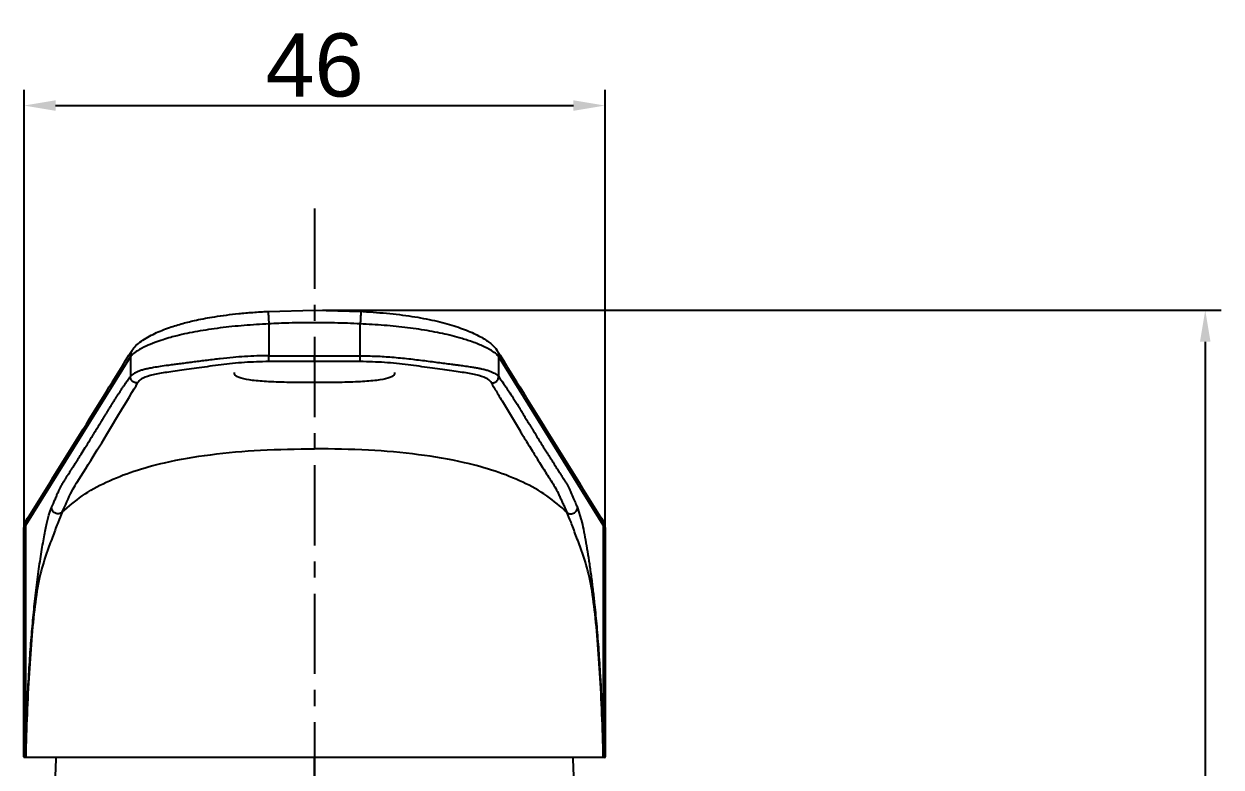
# Model space of a CAD drawing. Header units: millimetres. Extents: x 1991 to 2585, y -1131 to -711.
# Drawn here: x 2344.2 to 2439, y -898.4 to -839.6 of the extents above; entities that cross this region are included whole.
import ezdxf

# ---------------------------------------------------------------- set-up
doc = ezdxf.new("R2010")
doc.units = ezdxf.units.MM
doc.header["$LTSCALE"] = 0.1
doc.linetypes.add('CENTERX2', pattern=[101.6, 63.5, -12.7, 12.7, -12.7])
doc.layers.get('0').update_dxf_attribs({"lineweight": 13})
doc.layers.add('CENTER', color=1, linetype='CENTERX2')
doc.layers.add('DIM', color=3, linetype='Continuous', lineweight=9)
doc.styles.get("Standard").update_dxf_attribs({"font": 'arial.ttf'})
doc.dimstyles.new('ISO-25', dxfattribs={"dimtxt": 2.5, "dimasz": 2.5, "dimexe": 1.25, "dimexo": 0.625, "dimtad": 1, "dimtxsty": 'Standard', "dimcen": 2.5, "dimadec": 0, "dimazin": 0, "dimtfac": 1, "dimtmove": 0, "dimatfit": 3, "dimfxl": 0, "dimarcsym": 0})

# ---------------------------------------------------------------- blocks, each defined once
blk = doc.blocks.new('*D58')
at = {"layer": 'Defpoints', "color": 0}
for p in [(2367.19, -862.228), (2392.19, -989.134), (2437.709, -989.134)]:
    blk.add_point(p, dxfattribs=at)
at = {"layer": 'DIM', "color": 3, "lineweight": -2}
for p, q in [((2367.815, -862.228), (2438.959, -862.228)), ((2437.709, -864.728), (2437.709, -986.634)), ((2392.815, -989.134), (2438.959, -989.134))]:
    blk.add_line(p, q, dxfattribs=at)
at = {"layer": 'DIM', "color": 3}
for points in [[(2437.292, -864.728), (2438.126, -864.728), (2437.709, -862.228)], [(2437.292, -986.634), (2438.126, -986.634), (2437.709, -989.134)]]:
    blk.add_solid(points, dxfattribs=at)
at = {"layer": 'DIM', "color": 3, "insert": (2434.079, -925.681), "char_height": 5, "attachment_point": 5, "rotation": 90}
blk.add_mtext('126,9', dxfattribs=at)
blk = doc.blocks.new('*D59')
at = {"layer": 'Defpoints', "color": 0}
for p in [(2390.19, -846.031), (2344.194, -897.634), (2390.19, -897.634)]:
    blk.add_point(p, dxfattribs=at)
at = {"layer": 'DIM', "color": 3, "lineweight": -2}
for p, q in [((2344.194, -897.009), (2344.194, -844.781)), ((2390.19, -897.009), (2390.19, -844.781)), ((2346.694, -846.031), (2387.69, -846.031))]:
    blk.add_line(p, q, dxfattribs=at)
at = {"layer": 'DIM', "color": 3}
for points in [[(2346.694, -845.614), (2346.694, -846.447), (2344.194, -846.031)], [(2387.69, -845.614), (2387.69, -846.447), (2390.19, -846.031)]]:
    blk.add_solid(points, dxfattribs=at)
at = {"layer": 'DIM', "color": 3, "insert": (2367.192, -842.853), "char_height": 5, "attachment_point": 5}
blk.add_mtext('46', dxfattribs=at)

msp = doc.modelspace()

# ---------------------------------------------------------------- linework, layer by layer
at = {"color": 7, "linetype": 'Continuous', "lineweight": 25}
for p, q in [((2363.519, -862.321), (2367.19, -862.228)), ((2367.19, -862.228), (2370.882, -862.323)), ((2363.572, -863.309), (2363.572, -865.837)), ((2370.808, -865.839), (2370.808, -863.309)), ((2344.326, -879.228), (2352.611, -865.909)), ((2352.611, -865.909), (2352.611, -867.486)), ((2363.572, -865.839), (2367.19, -865.839)), ((2367.19, -865.839), (2370.808, -865.839)), ((2381.769, -867.486), (2381.769, -865.909)), ((2390.053, -879.228), (2381.769, -865.909)), ((2388.007, -877.859), (2388.308, -878.829)), ((2344.19, -897.582), (2344.19, -879.417)), ((2344.326, -879.228), (2344.207, -879.412)), ((2344.326, -897.634), (2344.326, -879.228)), ((2390.053, -879.228), (2390.053, -897.634)), ((2390.173, -879.417), (2390.174, -879.418)), ((2390.19, -879.417), (2390.19, -897.582)), ((2344.326, -897.634), (2344.194, -897.634)), ((2390.186, -897.634), (2390.053, -897.634))]:
    msp.add_line(p, q, dxfattribs=at)
at = {"color": 8, "linetype": 'Continuous', "lineweight": 25}
msp.add_line((2367.19, -899.134), (2367.19, -897.626), dxfattribs=at)
at = {"color": 7, "linetype": 'Continuous', "lineweight": 25, "flags": 128}
for points in [[(2347.21, -878.22), (2347.303, -878.016), (2347.396, -877.811), (2347.49, -877.605), (2347.584, -877.397), (2347.678, -877.186), (2347.772, -876.975), (2347.868, -876.769), (2348.081, -876.354), (2348.234, -876.091), (2348.327, -875.94), (2348.352, -875.902), (2348.359, -875.891), (2348.361, -875.888), (2348.361, -875.887), (2348.362, -875.886), (2348.362, -875.886), (2348.362, -875.886), (2348.362, -875.886), (2348.362, -875.886), (2348.362, -875.886), (2348.362, -875.886), (2348.362, -875.886), (2348.537, -875.613), (2348.717, -875.333), (2348.9, -875.044), (2349.087, -874.747), (2349.277, -874.442), (2349.471, -874.13), (2349.669, -873.811), (2349.995, -873.285), (2350.346, -872.716), (2350.724, -872.101), (2351.125, -871.435), (2351.552, -870.719), (2352.001, -869.971), (2352.302, -869.472), (2352.545, -869.073), (2352.74, -868.753), (2352.914, -868.463), (2353.061, -868.208), (2353.179, -867.976)], [(2346.69, -899.134), (2346.743, -897.727), (2346.751, -897.633)], [(2387.628, -897.634), (2387.637, -897.727), (2387.69, -899.134)]]:
    msp.add_lwpolyline(points, dxfattribs=at)
at = {"color": 7, "linetype": 'Continuous', "lineweight": 25}
for points, knots in [([(2352.758, -865.378), (2352.845, -865.262), (2353.012, -865.039), (2353.449, -864.688), (2353.959, -864.364), (2354.675, -863.993), (2355.596, -863.619), (2356.725, -863.271), (2357.91, -862.984), (2359.371, -862.712), (2360.894, -862.518), (2362.327, -862.389), (2363.112, -862.344), (2363.519, -862.321)], [0, 0, 0, 0, 0.0882288, 0.1698211, 0.2449548, 0.3137586, 0.4326459, 0.5271838, 0.6125884, 0.7194931, 0.8486182, 0.9215548, 1, 1, 1, 1]), ([(2370.768, -862.316), (2371.484, -862.36), (2372.899, -862.447), (2374.908, -862.698), (2376.714, -863.034), (2378.27, -863.452), (2379.555, -863.929), (2380.547, -864.431), (2381.27, -864.932), (2381.506, -865.231), (2381.622, -865.378)], [0, 0, 0, 0, 0.136668, 0.270016, 0.400108, 0.526856, 0.650183, 0.770076, 0.886622, 1, 1, 1, 1]), ([(2363.572, -863.309), (2362.917, -863.346), (2361.603, -863.421), (2359.691, -863.624), (2357.892, -863.894), (2356.627, -864.159), (2355.756, -864.393), (2355.15, -864.577), (2354.484, -864.807), (2353.771, -865.102), (2353.178, -865.415), (2352.782, -865.7), (2352.663, -865.845), (2352.611, -865.909)], [0, 0, 0, 0, 0.120284, 0.241625, 0.364175, 0.488082, 0.531203, 0.58674, 0.65469, 0.735051, 0.841123, 0.929435, 1, 1, 1, 1]), ([(2367.19, -863.217), (2366.514, -863.221), (2365.307, -863.23), (2364.102, -863.285), (2363.572, -863.309)], [0, 0, 0, 0, 0.559998, 1, 1, 1, 1]), ([(2370.808, -863.309), (2370.133, -863.279), (2368.927, -863.226), (2367.721, -863.22), (2367.19, -863.217)], [0, 0, 0, 0, 0.559996, 1, 1, 1, 1]), ([(2381.769, -865.909), (2381.716, -865.844), (2381.595, -865.696), (2381.188, -865.406), (2380.519, -865.057), (2379.638, -864.708), (2378.738, -864.423), (2377.916, -864.203), (2377.133, -864.03), (2376.316, -863.876), (2375.459, -863.738), (2374.274, -863.579), (2372.724, -863.417), (2371.445, -863.345), (2370.808, -863.309)], [0, 0, 0, 0, 0.071202, 0.161263, 0.270195, 0.377034, 0.462246, 0.525816, 0.58601, 0.645915, 0.705548, 0.764925, 0.882868, 1, 1, 1, 1]), ([(2344.411, -878.813), (2345.812, -876.563), (2348.614, -872.067), (2351.376, -867.608), (2352.756, -865.38)], [0, 0, 0, 0, 0.500268, 1, 1, 1, 1]), ([(2352.765, -865.382), (2352.722, -865.456), (2352.626, -865.618), (2352.616, -865.807), (2352.611, -865.909)], [0, 0, 0, 0, 0.45817, 1, 1, 1, 1]), ([(2363.572, -865.837), (2363.258, -865.839), (2362.616, -865.844), (2361.671, -865.892), (2360.7, -865.967), (2359.896, -866.049), (2359.208, -866.129), (2358.68, -866.194), (2358.152, -866.261), (2357.654, -866.327), (2357.172, -866.39), (2356.705, -866.451), (2356.345, -866.499), (2355.983, -866.545), (2355.538, -866.604), (2354.986, -866.681), (2354.473, -866.762), (2354.08, -866.836), (2353.762, -866.907), (2353.483, -866.985), (2353.229, -867.074), (2353.017, -867.169), (2352.83, -867.279), (2352.693, -867.385), (2352.635, -867.457), (2352.611, -867.486)], [0, 0, 0, 0, 0.058089, 0.118796, 0.176447, 0.242441, 0.275419, 0.314478, 0.350655, 0.386626, 0.422578, 0.458783, 0.49524, 0.509995, 0.549512, 0.611023, 0.665235, 0.709763, 0.747427, 0.788, 0.829921, 0.873194, 0.912033, 0.963712, 1, 1, 1, 1]), ([(2363.57, -866.294), (2363.57, -866.272), (2363.57, -866.226), (2363.571, -866.114), (2363.571, -865.98), (2363.571, -865.884), (2363.572, -865.837)], [0, 0, 0, 0, 0.244708, 0.5, 0.755292, 1, 1, 1, 1]), ([(2367.19, -866.297), (2367.19, -866.274), (2367.19, -866.228), (2367.19, -866.116), (2367.19, -865.984), (2367.19, -865.889), (2367.19, -865.842)], [0, 0, 0, 0, 0.245143, 0.500444, 0.755509, 1, 1, 1, 1]), ([(2370.808, -865.837), (2371.23, -865.842), (2372.074, -865.851), (2373.364, -865.937), (2374.646, -866.064), (2375.909, -866.22), (2377.075, -866.372), (2377.815, -866.47), (2378.204, -866.52), (2378.365, -866.541), (2378.645, -866.578), (2379.058, -866.634), (2379.481, -866.695), (2379.858, -866.755), (2380.153, -866.808), (2380.398, -866.858), (2380.645, -866.914), (2380.897, -866.985), (2381.151, -867.074), (2381.363, -867.169), (2381.55, -867.279), (2381.686, -867.385), (2381.745, -867.457), (2381.769, -867.486)], [0, 0, 0, 0, 0.078019, 0.156286, 0.242411, 0.326486, 0.413002, 0.495135, 0.501104, 0.509883, 0.535868, 0.573088, 0.621541, 0.658262, 0.691478, 0.721189, 0.747396, 0.787982, 0.829911, 0.873188, 0.91203, 0.963707, 1, 1, 1, 1]), ([(2370.81, -866.294), (2370.81, -866.274), (2370.81, -866.23), (2370.809, -866.123), (2370.809, -865.989), (2370.808, -865.889), (2370.808, -865.839)], [0, 0, 0, 0, 0.229786, 0.479174, 0.739623, 1, 1, 1, 1]), ([(2381.613, -865.383), (2381.655, -865.452), (2381.753, -865.612), (2381.763, -865.802), (2381.769, -865.909)], [0, 0, 0, 0, 0.432654, 1, 1, 1, 1]), ([(2381.624, -865.38), (2383.004, -867.608), (2385.766, -872.067), (2388.567, -876.563), (2389.969, -878.813)], [0, 0, 0, 0, 0.499732, 1, 1, 1, 1]), ([(2363.57, -866.294), (2362.923, -866.309), (2361.629, -866.339), (2359.762, -866.547), (2358.027, -866.788), (2356.471, -867.007), (2355.149, -867.192), (2354.129, -867.389), (2353.428, -867.666), (2353.262, -867.873), (2353.179, -867.976)], [0, 0, 0, 0, 0.124671, 0.24978, 0.375403, 0.501226, 0.626674, 0.75137, 0.875501, 1, 1, 1, 1]), ([(2367.155, -867.961), (2366.505, -867.958), (2365.278, -867.953), (2363.611, -867.901), (2362.272, -867.8), (2361.335, -867.627), (2360.852, -867.394), (2360.856, -867.221), (2360.858, -867.149)], [0, 0, 0, 0, 0.225575, 0.426283, 0.596209, 0.746411, 0.893503, 1, 1, 1, 1]), ([(2367.19, -866.297), (2366.515, -866.297), (2365.308, -866.297), (2364.102, -866.295), (2363.57, -866.294)], [0, 0, 0, 0, 0.5590451, 1, 1, 1, 1]), ([(2373.522, -867.149), (2373.523, -867.221), (2373.527, -867.394), (2373.045, -867.627), (2372.107, -867.8), (2370.769, -867.901), (2369.064, -867.954), (2367.798, -867.959), (2367.11, -867.962)], [0, 0, 0, 0, 0.105091, 0.250241, 0.39846, 0.566142, 0.7642, 1, 1, 1, 1]), ([(2370.81, -866.294), (2370.133, -866.295), (2368.926, -866.297), (2367.72, -866.297), (2367.19, -866.297)], [0, 0, 0, 0, 0.560955, 1, 1, 1, 1]), ([(2381.2, -867.976), (2381.117, -867.873), (2380.952, -867.666), (2380.251, -867.389), (2379.23, -867.192), (2377.908, -867.007), (2376.353, -866.788), (2374.617, -866.547), (2372.751, -866.339), (2371.456, -866.309), (2370.81, -866.294)], [0, 0, 0, 0, 0.124499, 0.24863, 0.373325, 0.498773, 0.624596, 0.750219, 0.875328, 1, 1, 1, 1]), ([(2346.373, -877.859), (2346.392, -877.814), (2346.44, -877.698), (2346.529, -877.489), (2346.645, -877.217), (2346.765, -876.938), (2346.868, -876.698), (2346.958, -876.497), (2347.046, -876.313), (2347.133, -876.145), (2347.212, -876.004), (2347.287, -875.875), (2347.373, -875.734), (2347.473, -875.574), (2347.589, -875.393), (2347.707, -875.21), (2347.81, -875.05), (2347.878, -874.945), (2347.913, -874.89), (2347.943, -874.844), (2347.986, -874.776), (2348.053, -874.67), (2348.128, -874.551), (2348.211, -874.418), (2348.302, -874.273), (2348.402, -874.115), (2348.565, -873.855), (2348.804, -873.474), (2349.13, -872.952), (2349.402, -872.517), (2349.603, -872.195), (2349.718, -872.009), (2349.831, -871.828), (2349.94, -871.651), (2350.047, -871.478), (2350.148, -871.313), (2350.269, -871.115), (2350.41, -870.885), (2350.564, -870.632), (2350.702, -870.406), (2350.828, -870.201), (2350.932, -870.031), (2351.006, -869.91), (2351.065, -869.814), (2351.124, -869.718), (2351.201, -869.595), (2351.276, -869.475), (2351.35, -869.358), (2351.421, -869.244), (2351.492, -869.134), (2351.578, -868.999), (2351.68, -868.841), (2351.809, -868.644), (2351.946, -868.437), (2352.082, -868.235), (2352.211, -868.049), (2352.338, -867.875), (2352.473, -867.684), (2352.565, -867.552), (2352.611, -867.486)], [0, 0, 0, 0, 0.009216, 0.02371, 0.043483, 0.065975, 0.082112, 0.093851, 0.1096, 0.125076, 0.135638, 0.147749, 0.161409, 0.176618, 0.195891, 0.217191, 0.233218, 0.24525, 0.249564, 0.250105, 0.25954, 0.27027, 0.282295, 0.295616, 0.310231, 0.326142, 0.343348, 0.388532, 0.440768, 0.500055, 0.51897, 0.537423, 0.555414, 0.572943, 0.590009, 0.606614, 0.621847, 0.648095, 0.674009, 0.696156, 0.714537, 0.734171, 0.746207, 0.750009, 0.762563, 0.77485, 0.786871, 0.798626, 0.810114, 0.821336, 0.832291, 0.851684, 0.870181, 0.894163, 0.917511, 0.935223, 0.956015, 0.978008, 1, 1, 1, 1]), ([(2353.179, -867.976), (2353.147, -867.978), (2353.08, -867.983), (2352.977, -867.964), (2352.876, -867.924), (2352.783, -867.86), (2352.707, -867.778), (2352.652, -867.684), (2352.618, -867.585), (2352.613, -867.519), (2352.611, -867.486)], [0, 0, 0, 0, 0.115069, 0.23824, 0.367475, 0.499972, 0.632474, 0.761721, 0.88491, 1, 1, 1, 1]), ([(2381.2, -867.976), (2381.235, -867.979), (2381.303, -867.983), (2381.403, -867.963), (2381.498, -867.927), (2381.585, -867.869), (2381.662, -867.792), (2381.722, -867.699), (2381.759, -867.594), (2381.764, -867.522), (2381.767, -867.486)], [0, 0, 0, 0, 0.1238436, 0.2423367, 0.3601144, 0.481374, 0.6100048, 0.741719, 0.8720543, 1, 1, 1, 1]), ([(2381.2, -867.976), (2381.262, -868.092), (2381.392, -868.337), (2381.624, -868.722), (2381.892, -869.169), (2382.193, -869.663), (2382.508, -870.186), (2382.824, -870.715), (2383.142, -871.25), (2383.413, -871.699), (2383.648, -872.085), (2383.864, -872.439), (2384.135, -872.88), (2384.429, -873.356), (2384.752, -873.877), (2385.076, -874.4), (2385.403, -874.922), (2385.707, -875.405), (2386, -875.854), (2386.277, -876.299), (2386.503, -876.742), (2386.676, -877.132), (2386.816, -877.44), (2386.974, -877.791), (2387.098, -878.063), (2387.17, -878.22)], [0, 0, 0, 0, 0.0411265, 0.0866523, 0.136547, 0.1907007, 0.244164, 0.2974376, 0.3505715, 0.4036736, 0.4305227, 0.4664215, 0.5114521, 0.565586, 0.6126978, 0.6708763, 0.7251893, 0.7733847, 0.8206385, 0.8681467, 0.9083015, 0.9295477, 0.9470633, 0.9691973, 1, 1, 1, 1]), ([(2381.769, -867.486), (2381.899, -867.669), (2382.161, -868.035), (2382.543, -868.598), (2382.934, -869.203), (2383.194, -869.619), (2383.333, -869.844), (2383.333, -869.844), (2383.333, -869.844), (2383.334, -869.844), (2383.334, -869.845), (2383.334, -869.846), (2383.335, -869.847), (2383.337, -869.85), (2383.341, -869.856), (2383.349, -869.869), (2383.372, -869.907), (2383.415, -869.977), (2383.483, -870.088), (2383.584, -870.253), (2383.723, -870.481), (2383.906, -870.781), (2384.059, -871.031), (2384.17, -871.213), (2384.227, -871.306), (2384.286, -871.401), (2384.345, -871.498), (2384.406, -871.596), (2384.467, -871.696), (2384.63, -871.959), (2384.852, -872.316), (2385.127, -872.755), (2385.347, -873.107), (2385.547, -873.428), (2385.729, -873.718), (2385.891, -873.978), (2386.034, -874.206), (2386.159, -874.403), (2386.271, -874.583), (2386.368, -874.736), (2386.458, -874.876), (2386.537, -875), (2386.619, -875.127), (2386.701, -875.254), (2386.784, -875.383), (2386.872, -875.52), (2386.978, -875.688), (2387.093, -875.874), (2387.211, -876.079), (2387.343, -876.329), (2387.507, -876.682), (2387.694, -877.123), (2387.865, -877.522), (2387.966, -877.762), (2388.007, -877.859)], [0, 0, 0, 0, 0.062479, 0.124987, 0.183343, 0.249991, 0.25, 0.250007, 0.250019, 0.250041, 0.25008, 0.250152, 0.250285, 0.250537, 0.251035, 0.252075, 0.254417, 0.262042, 0.272866, 0.286889, 0.310563, 0.339925, 0.374974, 0.383973, 0.393145, 0.402491, 0.412011, 0.421705, 0.431572, 0.441613, 0.499945, 0.538216, 0.573418, 0.605549, 0.63461, 0.660602, 0.683523, 0.703374, 0.720155, 0.737755, 0.749896, 0.76296, 0.776024, 0.789088, 0.802151, 0.815964, 0.831563, 0.853031, 0.870778, 0.888691, 0.916461, 0.95067, 0.980082, 1, 1, 1, 1]), ([(2347.21, -878.22), (2347.725, -877.767), (2348.785, -876.834), (2350.725, -875.778), (2352.919, -874.913), (2355.677, -874.164), (2359.037, -873.599), (2363.008, -873.249), (2365.766, -873.212), (2367.19, -873.192)], [0, 0, 0, 0, 0.098938, 0.203734, 0.316047, 0.436692, 0.610706, 0.79901, 1, 1, 1, 1]), ([(2387.17, -878.22), (2386.655, -877.767), (2385.594, -876.834), (2383.654, -875.778), (2381.461, -874.913), (2378.703, -874.164), (2375.343, -873.599), (2371.371, -873.249), (2368.614, -873.212), (2367.19, -873.192)], [0, 0, 0, 0, 0.098938, 0.203734, 0.316047, 0.436692, 0.610706, 0.79901, 1, 1, 1, 1]), ([(2347.21, -878.22), (2347.106, -878.466), (2346.898, -878.956), (2346.496, -880.04), (2345.98, -881.427), (2345.438, -883.081), (2345.076, -885.279), (2344.798, -887.91), (2344.661, -889.938), (2344.593, -890.952)], [0, 0, 0, 0, 0.110325, 0.220763, 0.331721, 0.498622, 0.665542, 0.832671, 1, 1, 1, 1]), ([(2346.064, -878.87), (2346.098, -878.723), (2346.198, -878.3), (2346.304, -878.033), (2346.373, -877.859)], [0, 0, 0, 0, 0.346982, 1, 1, 1, 1]), ([(2347.209, -878.22), (2347.17, -878.249), (2347.093, -878.307), (2346.952, -878.343), (2346.812, -878.344), (2346.679, -878.306), (2346.558, -878.236), (2346.459, -878.131), (2346.39, -878.001), (2346.379, -877.906), (2346.374, -877.859)], [0, 0, 0, 0, 0.129018, 0.25847, 0.379953, 0.496435, 0.615516, 0.743392, 0.873045, 1, 1, 1, 1]), ([(2387.17, -878.22), (2387.202, -878.245), (2387.269, -878.296), (2387.4, -878.34), (2387.551, -878.347), (2387.705, -878.307), (2387.84, -878.222), (2387.937, -878.107), (2387.994, -877.982), (2388.003, -877.898), (2388.007, -877.859)], [0, 0, 0, 0, 0.10698, 0.228147, 0.361009, 0.50055, 0.639996, 0.772601, 0.89341, 1, 1, 1, 1]), ([(2389.787, -890.952), (2389.718, -889.938), (2389.581, -887.91), (2389.304, -885.279), (2388.942, -883.081), (2388.4, -881.427), (2387.883, -880.04), (2387.482, -878.956), (2387.274, -878.466), (2387.17, -878.22)], [0, 0, 0, 0, 0.167329, 0.334458, 0.501378, 0.66828, 0.779238, 0.889675, 1, 1, 1, 1]), ([(2344.207, -879.412), (2344.206, -879.414), (2344.185, -879.446), (2344.197, -879.431), (2344.207, -879.417)], [0, 0, 0, 0, 0.070142, 1, 1, 1, 1]), ([(2344.229, -879.41), (2344.231, -879.334), (2344.237, -879.076), (2344.376, -878.852), (2344.474, -878.695)], [0, 0, 0, 0, 0.297048, 1, 1, 1, 1]), ([(2344.485, -878.678), (2344.439, -878.76), (2344.344, -878.93), (2344.333, -879.126), (2344.326, -879.228)], [0, 0, 0, 0, 0.482416, 1, 1, 1, 1]), ([(2344.326, -897.634), (2344.344, -896.902), (2344.381, -895.342), (2344.473, -893.052), (2344.587, -890.834), (2344.723, -888.812), (2344.875, -886.966), (2345.052, -885.193), (2345.258, -883.495), (2345.485, -881.899), (2345.718, -880.492), (2345.91, -879.47), (2346.027, -879.015), (2346.064, -878.87)], [0, 0, 0, 0, 0.087686, 0.186786, 0.285366, 0.37456, 0.464596, 0.556295, 0.656112, 0.761854, 0.863698, 0.956459, 1, 1, 1, 1]), ([(2388.308, -878.829), (2388.312, -878.841), (2388.43, -879.219), (2388.592, -880.12), (2388.799, -881.311), (2388.952, -882.302), (2389.098, -883.336), (2389.233, -884.403), (2389.379, -885.688), (2389.53, -887.249), (2389.681, -889.141), (2389.83, -891.47), (2389.967, -894.284), (2390.025, -896.519), (2390.053, -897.634)], [0, 0, 0, 0, 0.004366, 0.134029, 0.200773, 0.267613, 0.334341, 0.398224, 0.458837, 0.551063, 0.641953, 0.732363, 0.866409, 1, 1, 1, 1]), ([(2389.894, -878.678), (2389.941, -878.761), (2390.036, -878.931), (2390.047, -879.127), (2390.053, -879.228)], [0, 0, 0, 0, 0.487293, 1, 1, 1, 1]), ([(2389.906, -878.695), (2390.02, -878.855), (2390.169, -879.061), (2390.165, -879.352), (2390.164, -879.417)], [0, 0, 0, 0, 0.774904, 1, 1, 1, 1]), ([(2390.174, -879.418), (2390.176, -879.42), (2390.187, -879.431), (2390.111, -879.316), (2390.053, -879.228)], [0, 0, 0, 0, 0.234441, 1, 1, 1, 1]), ([(2344.593, -890.952), (2344.534, -892.019), (2344.417, -894.152), (2344.356, -896.473), (2344.326, -897.634)], [0, 0, 0, 0, 0.499921, 1, 1, 1, 1]), ([(2390.053, -897.634), (2390.023, -896.473), (2389.963, -894.152), (2389.846, -892.019), (2389.787, -890.952)], [0, 0, 0, 0, 0.50008, 1, 1, 1, 1]), ([(2344.19, -897.582), (2344.19, -897.584), (2344.189, -897.633), (2344.192, -897.633), (2344.194, -897.634)], [0, 0, 0, 0, 0.049083, 1, 1, 1, 1]), ([(2367.19, -897.634), (2365.935, -897.634), (2363.425, -897.634), (2359.759, -897.634), (2356.294, -897.634), (2353.119, -897.634), (2350.338, -897.634), (2348.013, -897.634), (2346.206, -897.634), (2344.901, -897.634), (2344.518, -897.634), (2344.326, -897.634)], [0, 0, 0, 0, 0.112001, 0.223999, 0.335991, 0.447995, 0.559987, 0.669997, 0.779991, 0.889994, 1, 1, 1, 1]), ([(2390.053, -897.634), (2389.857, -897.634), (2389.465, -897.634), (2388.12, -897.634), (2386.256, -897.634), (2383.873, -897.634), (2381.062, -897.634), (2377.905, -897.634), (2374.491, -897.634), (2370.888, -897.634), (2368.423, -897.634), (2367.19, -897.634)], [0, 0, 0, 0, 0.112001, 0.223999, 0.335991, 0.447995, 0.559987, 0.669997, 0.779991, 0.889994, 1, 1, 1, 1]), ([(2390.186, -897.634), (2390.188, -897.633), (2390.191, -897.633), (2390.19, -897.584), (2390.19, -897.582)], [0, 0, 0, 0, 0.950917, 1, 1, 1, 1])]:
    msp.add_open_spline(points, degree=3, knots=knots, dxfattribs=at)
at = {"color": 8, "linetype": 'Continuous', "lineweight": 25}
for points, knots in [([(2363.52, -862.339), (2363.52, -862.344), (2363.521, -862.353), (2363.527, -862.449), (2363.533, -862.575), (2363.542, -862.739), (2363.555, -862.978), (2363.565, -863.179), (2363.572, -863.309)], [0, 0, 0, 0, 0.129334, 0.277086, 0.42825, 0.579413, 0.727166, 1, 1, 1, 1]), ([(2370.86, -862.338), (2370.859, -862.342), (2370.858, -862.352), (2370.853, -862.449), (2370.846, -862.576), (2370.837, -862.74), (2370.825, -862.979), (2370.815, -863.179), (2370.808, -863.309)], [0, 0, 0, 0, 0.136802, 0.283326, 0.433203, 0.583061, 0.729527, 1, 1, 1, 1])]:
    msp.add_open_spline(points, degree=3, knots=knots, dxfattribs=at)
at = {"layer": 'CENTER'}
msp.add_line((2367.19, -854.183), (2367.19, -1047.994), dxfattribs=at)

# ---------------------------------------------------------------- dimensions: what is measured, and where the dimension line sits
at = {"layer": 'DIM', "color": 7}
dim = msp.add_linear_dim(base=(2390.19, -846.031), p1=(2344.194, -897.634), p2=(2390.19, -897.634), dimstyle='ISO-25', override={"dimtxt": 5, "dimdec": 1, "dimcen": 5, "dimclrd": 3, "dimclre": 3, "dimclrt": 3, "dimtdec": 1, "dimfxl": 1.25, "dimtfill": 1}, dxfattribs=at)
dim.commit()
dim.dimension.update_dxf_attribs({"geometry": '*D59', "text_midpoint": (2367.192, -842.853)})
dim = msp.add_linear_dim(base=(2437.709, -989.134), p1=(2367.19, -862.228), p2=(2392.19, -989.134), angle=90, dimstyle='ISO-25', override={"dimtxt": 5, "dimdec": 1, "dimcen": 5, "dimclrd": 3, "dimclre": 3, "dimclrt": 3, "dimtdec": 1, "dimfxl": 1.25, "dimtfill": 1}, dxfattribs=at)
dim.commit()
dim.dimension.update_dxf_attribs({"geometry": '*D58', "text_midpoint": (2434.079, -925.681)})

doc.saveas('drawing.dxf')
